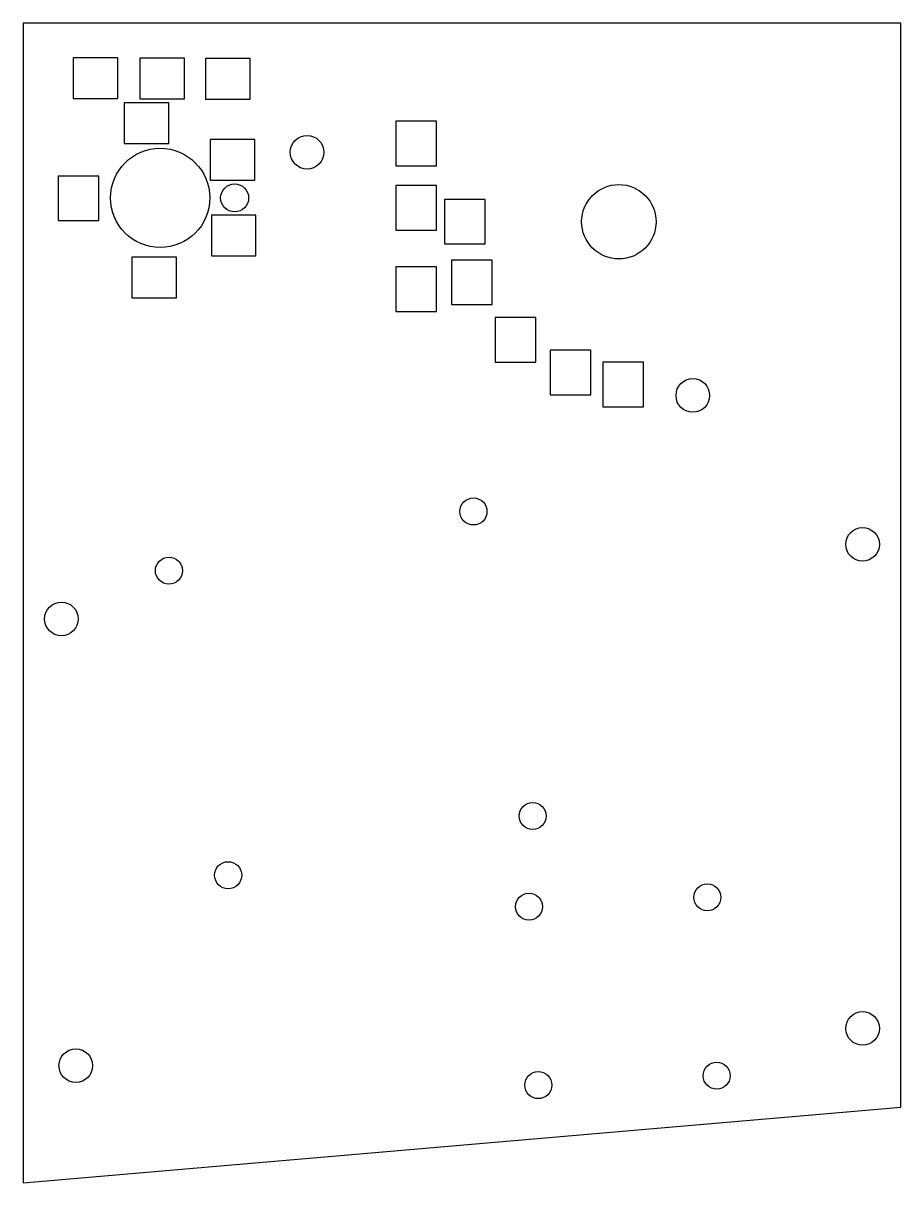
# Model space of a CAD drawing. Header units: millimetres. Extents: x 0 to 112, y -148 to 0.
import ezdxf

# ---------------------------------------------------------------- set-up
doc = ezdxf.new("R2010")
doc.units = ezdxf.units.MM

msp = doc.modelspace()

# ---------------------------------------------------------------- linework, layer by layer
at = {"color": 7, "linetype": 'Continuous', "lineweight": 25}
for p, q in [((0, 0), (0, -148.34)), ((112.27, 0), (0, 0)), ((112.27, -138.68), (112.27, 0)), ((12.1, -4.43), (6.4, -4.43)), ((6.4, -4.43), (6.4, -9.63)), ((12.1, -9.63), (12.1, -4.43)), ((20.63, -4.46), (14.93, -4.46)), ((14.93, -4.46), (14.93, -9.66)), ((20.63, -9.66), (20.63, -4.46)), ((29.02, -4.51), (23.32, -4.51)), ((23.32, -4.51), (23.32, -9.71)), ((29.02, -9.71), (29.02, -4.51)), ((6.4, -9.63), (12.1, -9.63)), ((18.62, -10.19), (12.92, -10.19)), ((12.92, -10.19), (12.92, -15.39)), ((14.93, -9.66), (20.63, -9.66)), ((18.62, -15.39), (18.62, -10.19)), ((23.32, -9.71), (29.02, -9.71)), ((52.89, -12.54), (47.69, -12.54)), ((47.69, -12.54), (47.69, -18.24)), ((52.89, -18.24), (52.89, -12.54)), ((12.92, -15.39), (18.62, -15.39)), ((29.63, -14.87), (23.93, -14.87)), ((23.93, -14.87), (23.93, -20.07)), ((29.63, -20.07), (29.63, -14.87)), ((47.69, -18.24), (52.89, -18.24)), ((9.68, -19.56), (4.48, -19.56)), ((4.48, -19.56), (4.48, -25.26)), ((9.68, -25.26), (9.68, -19.56)), ((23.93, -20.07), (29.63, -20.07)), ((52.89, -20.76), (47.69, -20.76)), ((47.69, -20.76), (47.69, -26.46)), ((52.89, -26.46), (52.89, -20.76)), ((59.09, -22.54), (53.89, -22.54)), ((53.89, -22.54), (53.89, -28.24)), ((59.09, -28.24), (59.09, -22.54)), ((29.78, -24.55), (24.08, -24.55)), ((24.08, -24.55), (24.08, -29.75)), ((29.78, -29.75), (29.78, -24.55)), ((4.48, -25.26), (9.68, -25.26)), ((47.69, -26.46), (52.89, -26.46)), ((53.89, -28.24), (59.09, -28.24)), ((19.6, -29.92), (13.9, -29.92)), ((13.9, -29.92), (13.9, -35.12)), ((19.6, -35.12), (19.6, -29.92)), ((24.08, -29.75), (29.78, -29.75)), ((59.99, -30.3), (54.79, -30.3)), ((54.79, -30.3), (54.79, -36)), ((59.99, -36), (59.99, -30.3)), ((52.89, -31.18), (47.69, -31.18)), ((47.69, -31.18), (47.69, -36.88)), ((52.89, -36.88), (52.89, -31.18)), ((13.9, -35.12), (19.6, -35.12)), ((47.69, -36.88), (52.89, -36.88)), ((54.79, -36), (59.99, -36)), ((65.59, -37.65), (60.39, -37.65)), ((60.39, -37.65), (60.39, -43.35)), ((65.59, -43.35), (65.59, -37.65)), ((72.63, -41.83), (67.43, -41.83)), ((67.43, -41.83), (67.43, -47.53)), ((72.63, -47.53), (72.63, -41.83)), ((60.39, -43.35), (65.59, -43.35)), ((79.37, -43.36), (74.17, -43.36)), ((74.17, -43.36), (74.17, -49.06)), ((79.37, -49.06), (79.37, -43.36)), ((67.43, -47.53), (72.63, -47.53)), ((74.17, -49.06), (79.37, -49.06)), ((0, -148.34), (112.27, -138.68))]:
    msp.add_line(p, q, dxfattribs=at)
for centre, radius in [((36.32, -16.51), 2.15), ((17.53, -22.35), 6.35), ((27.05, -22.35), 1.79), ((76.2, -25.4), 4.76), ((85.66, -47.62), 2.15), ((57.6, -62.46), 1.73), ((107.38, -66.67), 2.15), ((18.64, -70.03), 1.73), ((4.89, -76.2), 2.15), ((65.18, -101.42), 1.73), ((26.22, -108.99), 1.73), ((87.52, -111.81), 1.73), ((64.7, -113.01), 1.73), ((107.38, -128.59), 2.15), ((6.73, -133.35), 2.15), ((88.72, -134.64), 1.73), ((65.89, -135.84), 1.73)]:
    msp.add_circle(centre, radius, dxfattribs=at)

doc.saveas('drawing.dxf')
